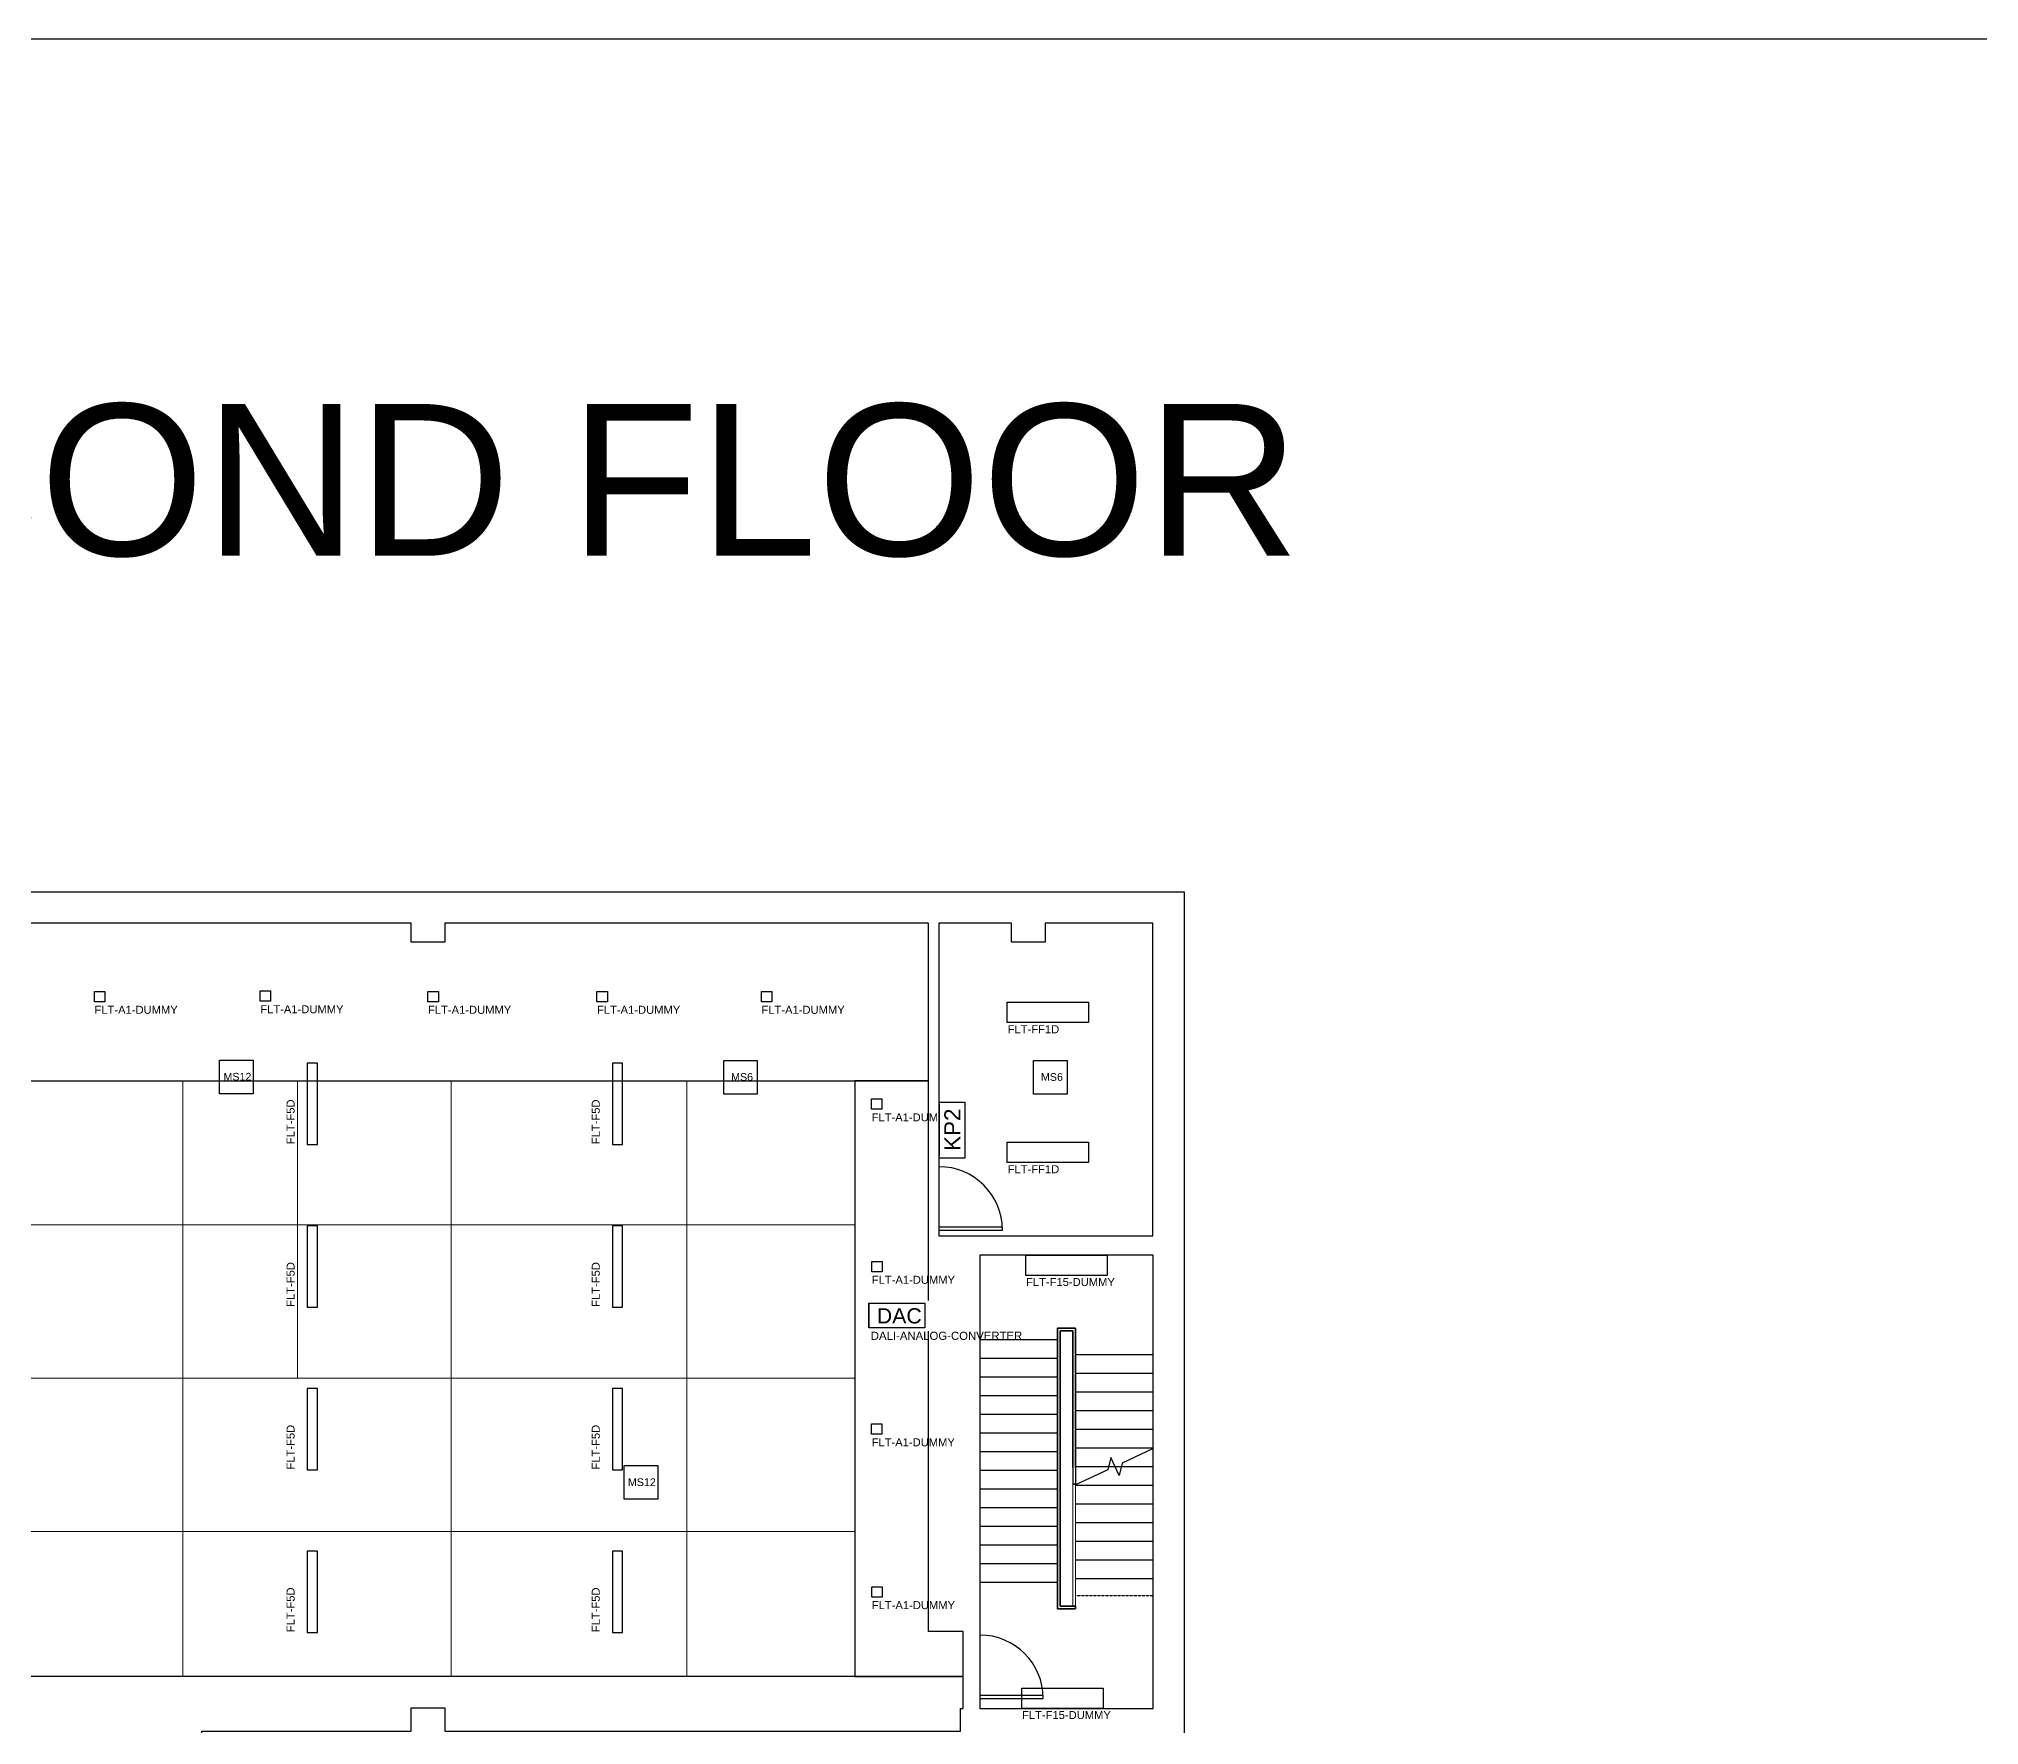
# Model space of a CAD drawing. Header units: inches. Extents: x 0 to 94319, y 0 to 73100.
# Drawn here: x 41210 to 70302, y 47804 to 73100 of the extents above; entities that cross this region are included whole.
import ezdxf
from ezdxf.enums import TextEntityAlignment as Align

# ---------------------------------------------------------------- set-up
doc = ezdxf.new("R2010")
doc.units = ezdxf.units.IN
doc.header["$MEASUREMENT"] = 0
doc.linetypes.add('XA-FP2$0$Hidden - Small', pattern=[2.4, 1.6, -0.8])
doc.layers.get('0').update_dxf_attribs({"color": 255})
doc.layers.add('FLT- Fixtures', color=90, linetype='Continuous')
doc.layers.add('FLT- Peripherals', color=170, linetype='Continuous')
doc.styles.get("Standard").update_dxf_attribs({"font": 'arial.ttf'})

# ---------------------------------------------------------------- blocks, each defined once
blk = doc.blocks.new('FLT-F5D')
at = {"layer": 'FLT- Fixtures'}
blk.add_lwpolyline([(0, 0), (0, 152), (1219, 152), (1219, 0)], close=True, dxfattribs=at)
blk.add_attdef('FLT-F5D', text='', height=120, dxfattribs=at).set_placement((6, -191), (677, -191), align=Align.ALIGNED)
blk = doc.blocks.new('FLT-A1-DUMMY')
at = {"layer": 'FLT- Fixtures'}
blk.add_lwpolyline([(0, 156), (156, 156), (156, 0), (0, 0)], close=True, dxfattribs=at)
blk.add_attdef('FLT-A1-DUMMY', text='', height=120, dxfattribs=at).set_placement((1, -181), (1249, -181), align=Align.ALIGNED)
blk = doc.blocks.new('FLT-KP2')
at = {"layer": 'FLT- Peripherals', "insert": (112, 307), "char_height": 240, "attachment_point": 1, "bg_fill": 3, "box_fill_scale": 1.3, "bg_fill_color": 256, "bg_fill_transparency": 0}
blk.add_mtext('KP2', dxfattribs=at)
at = {"layer": 'FLT- Peripherals'}
blk.add_lwpolyline([(0, 0), (0, 384), (844, 384), (844, 0)], close=True, dxfattribs=at)
blk = doc.blocks.new('FLT-DMS12')
at = {"layer": 'FLT- Peripherals'}
blk.add_lwpolyline([(0, 504), (504, 504), (504, 0), (0, 0)], close=True, dxfattribs=at)
at = {"layer": 'FLT- Peripherals', "insert": (57, 313), "char_height": 114.8, "attachment_point": 1}
blk.add_mtext('MS12', dxfattribs=at)
blk = doc.blocks.new('FLT-MS6')
at = {"layer": 'FLT- Peripherals'}
blk.add_lwpolyline([(0, 504), (504, 504), (504, 0), (0, 0)], close=True, dxfattribs=at)
at = {"layer": 'FLT- Peripherals', "insert": (111, 313), "char_height": 114.8, "attachment_point": 1}
blk.add_mtext('MS6', dxfattribs=at)
blk = doc.blocks.new('FLT-FF1D')
at = {"layer": 'FLT- Fixtures'}
blk.add_lwpolyline([(0, 305), (1219, 305), (1219, 0), (0, 0)], close=True, dxfattribs=at)
blk.add_attdef('FLT-FF1D', text='', height=120, dxfattribs=at).set_placement((9, -161), (782, -161), align=Align.ALIGNED)
blk = doc.blocks.new('FLT-DAC')
at = {"layer": 'FLT- Fixtures', "insert": (2.34, 5.75), "char_height": 4.5, "attachment_point": 1, "bg_fill": 3, "box_fill_scale": 1.5, "bg_fill_color": 256, "bg_fill_transparency": 0}
blk.add_mtext('DAC', dxfattribs=at)
at = {"layer": 'FLT- Fixtures'}
for p, q in [((0, 7.2), (16.54, 7.2)), ((0, 0), (0, 7.2)), ((16.54, 7.2), (16.54, 0)), ((16.54, 0), (0, 0))]:
    blk.add_line(p, q, dxfattribs=at)
blk.add_attdef('DALI-ANALOG-CONVERTER', (0.57, -3.59), '', height=2.4, dxfattribs=at)
blk = doc.blocks.new('FLT-F15-DUMMY')
at = {"layer": 'FLT- Fixtures'}
blk.add_lwpolyline([(0, 0), (0, 305), (1219, 305), (1219, 0)], close=True, dxfattribs=at)
blk.add_attdef('FLT-F15-DUMMY', text='', height=120, dxfattribs=at).set_placement((1, -160), (1333, -160), align=Align.ALIGNED)

msp = doc.modelspace()

# ---------------------------------------------------------------- linework, layer by layer
at = {"color": 8}
for p, q in [((56485, 53307), (55319, 53307)), ((56754, 53367), (57919, 53367)), ((56485, 53027), (55319, 53027)), ((56754, 53087), (57919, 53087)), ((56485, 52747), (55319, 52747)), ((56754, 52807), (57919, 52807)), ((56485, 52467), (55319, 52467)), ((56754, 52527), (57919, 52527)), ((56485, 52187), (55319, 52187)), ((56754, 52247), (57919, 52247)), ((56485, 51907), (55319, 51907)), ((56754, 51967), (57919, 51967)), ((56485, 51627), (55319, 51627)), ((56754, 51687), (57919, 51687)), ((56485, 51347), (55319, 51347)), ((56754, 51407), (57919, 51407)), ((56485, 51067), (55319, 51067)), ((56754, 51127), (57919, 51127)), ((56485, 50787), (55319, 50787)), ((56754, 50847), (57919, 50847)), ((56485, 50507), (55319, 50507)), ((56754, 50567), (57919, 50567)), ((56485, 50227), (55319, 50227)), ((56754, 50287), (57919, 50287)), ((56485, 49947), (55319, 49947)), ((56754, 50007), (57919, 50007))]:
    msp.add_line(p, q, dxfattribs=at)
at = {"color": 8, "linetype": 'XA-FP2$0$Hidden - Small'}
msp.add_line((56754, 49752), (57919, 49752), dxfattribs=at)
for points in [[(10544, 60307), (58384, 60307), (58384, 44691), (56544, 44691), (56544, 39204), (92104, 39204), (92104, 23922), (93604, 23922), (93604, 5467), (64104, 5467), (64104, 8410), (10544, 8410), (10544, 26307), (1544, 26307), (1544, 41592), (10544, 41592), (10544, 60307)], [(56741, 49592), (56754, 49592), (56754, 49552), (56485, 49552), (56485, 53760), (56754, 53760), (56754, 51672), (56754, 53760), (56485, 53760), (56485, 49552), (56754, 49552), (56754, 49592), (56525, 49592), (56525, 53720), (56714, 53720), (56714, 51418), (56754, 51418), (56714, 51418)], [(56727, 49592), (56525, 49592), (56525, 53720), (56714, 53720), (56714, 51672), (56714, 53720), (56525, 53720), (56525, 49592), (56754, 49592), (56754, 49552), (56485, 49552), (56485, 53760), (56754, 53760), (56754, 51418)]]:
    msp.add_lwpolyline(points)
at = {"flags": 128}
for points in [[(40852, 57472), (43370, 57472), (45090, 57472), (47390, 57472), (50924, 57472), (53442, 57472), (54550, 57472), (54550, 59834), (53044, 59834), (50044, 59834), (49294, 59834), (48544, 59834), (47297, 59834), (47297, 59549), (46792, 59549), (46792, 59834), (46294, 59834), (44794, 59834), (43294, 59834), (41794, 59834), (41044, 59834)], [(43654, 44892), (43654, 47714), (46792, 47714), (46792, 48064), (47297, 48064), (47297, 47714), (47316, 47714), (47395, 47714), (55031, 47714), (55031, 48057), (55069, 48057), (55069, 48535), (53442, 48535), (50924, 48535), (47390, 48535), (43370, 48535), (40852, 48535)]]:
    msp.add_lwpolyline(points, dxfattribs=at)
for points in [[(57911, 57557), (57911, 59834), (56297, 59834), (56297, 59549), (55792, 59549), (55792, 59834), (54706, 59834), (54706, 57472), (54706, 55145), (54757, 55145), (55041, 55145), (55050, 55145), (57911, 55145), (57911, 56057)], [(54550, 49208), (54550, 54914), (54550, 54987), (54550, 55067), (54550, 57472), (53442, 57472), (53442, 55312), (53442, 53012), (53442, 50712), (53442, 48535), (55069, 48535), (55069, 49208)], [(57919, 54857), (55319, 54857), (55319, 49262), (55319, 48535), (55319, 48057), (57919, 48057)]]:
    msp.add_lwpolyline(points, close=True, dxfattribs=at)
at = {"color": 8, "lineweight": 0, "flags": 128}
for points in [[(43370, 57472), (40852, 57472), (40852, 55312), (43370, 55312), (43370, 57472), (43370, 57472), (43370, 57472), (43370, 57472), (43370, 57472), (43370, 57472), (43370, 57472), (43370, 57472), (43370, 57472), (43370, 57472)], [(45090, 57472), (43370, 57472), (43370, 55312), (45090, 55312), (45090, 57472), (45090, 57472), (45090, 57472), (45090, 57472), (45090, 57472), (45090, 57472), (45090, 57472), (45090, 57472), (45090, 57472), (45090, 57472)], [(47390, 57472), (45090, 57472), (45090, 55312), (47390, 55312), (47390, 57472), (47390, 57472), (47390, 57472), (47390, 57472), (47390, 57472), (47390, 57472), (47390, 57472), (47390, 57472), (47390, 57472), (47390, 57472)], [(50924, 57472), (47390, 57472), (47390, 55312), (50924, 55312), (50924, 57472), (50924, 57472), (50924, 57472), (50924, 57472), (50924, 57472), (50924, 57472), (50924, 57472), (50924, 57472), (50924, 57472), (50924, 57472)], [(53442, 57472), (50924, 57472), (50924, 55312), (53442, 55312), (53442, 57472), (53442, 57472), (53442, 57472), (53442, 57472), (53442, 57472), (53442, 57472), (53442, 57472), (53442, 57472), (53442, 57472), (53442, 57472)], [(40852, 55312), (40852, 53012), (43370, 53012), (43370, 55312), (40852, 55312), (40852, 55312), (40852, 55312), (40852, 55312), (40852, 55312), (40852, 55312), (40852, 55312), (40852, 55312), (40852, 55312), (40852, 55312)], [(43370, 55312), (43370, 53012), (45090, 53012), (45090, 55312)], [(47390, 55312), (45090, 55312), (45090, 53012), (47390, 53012), (47390, 55312), (47390, 55312), (47390, 55312), (47390, 55312), (47390, 55312), (47390, 55312), (47390, 55312), (47390, 55312), (47390, 55312), (47390, 55312)], [(50924, 53012), (50924, 55312), (47390, 55312), (47390, 53012), (50924, 53012), (50924, 53012), (50924, 53012), (50924, 53012), (50924, 53012), (50924, 53012), (50924, 53012), (50924, 53012), (50924, 53012), (50924, 53012)], [(50924, 55312), (50924, 53012), (53442, 53012), (53442, 55312), (50924, 55312), (50924, 55312), (50924, 55312), (50924, 55312), (50924, 55312), (50924, 55312), (50924, 55312), (50924, 55312), (50924, 55312), (50924, 55312)], [(40852, 53012), (40852, 50712), (43370, 50712), (43370, 53012), (40852, 53012), (40852, 53012), (40852, 53012), (40852, 53012), (40852, 53012), (40852, 53012), (40852, 53012), (40852, 53012), (40852, 53012), (40852, 53012)], [(43370, 53012), (43370, 50712), (47390, 50712), (47390, 53012), (45090, 53012), (43370, 53012), (43370, 53012), (43370, 53012), (43370, 53012), (43370, 53012), (43370, 53012), (43370, 53012), (43370, 53012), (43370, 53012), (43370, 53012)], [(50924, 50712), (50924, 53012), (47390, 53012), (47390, 50712), (50924, 50712), (50924, 50712), (50924, 50712), (50924, 50712), (50924, 50712), (50924, 50712), (50924, 50712), (50924, 50712), (50924, 50712), (50924, 50712)], [(50924, 53012), (50924, 50712), (53442, 50712), (53442, 53012), (50924, 53012), (50924, 53012), (50924, 53012), (50924, 53012), (50924, 53012), (50924, 53012), (50924, 53012), (50924, 53012), (50924, 53012), (50924, 53012)], [(40852, 48535), (43370, 48535), (43370, 50712), (40852, 50712)], [(43370, 48535), (47390, 48535), (47390, 50712), (43370, 50712)], [(47390, 48535), (50924, 48535), (50924, 50712), (47390, 50712)], [(50924, 48535), (53442, 48535), (53442, 50712), (50924, 50712)]]:
    msp.add_lwpolyline(points, close=True, dxfattribs=at)
for points in [[(55656, 55232), (55656, 55277), (54706, 55277), (54706, 55232), (55656, 55232, 0.414213), (54706, 56182)], [(56269, 48207), (56269, 48252), (55319, 48252), (55319, 48207), (56269, 48207, 0.414213), (55319, 49157)]]:
    msp.add_lwpolyline(points, format="xyb")
at = {"color": 8}
msp.add_lwpolyline([(57919, 51955), (57452, 51737), (57407, 51552), (57281, 51821), (57236, 51636), (56754, 51411)], dxfattribs=at)
at = {"lineweight": 13}
msp.add_lwpolyline([(56754, 49592), (56754, 51418), (56714, 51418), (56714, 49592)], dxfattribs=at)

# ---------------------------------------------------------------- block references
at = {"layer": 'FLT- Fixtures'}
for name, p, values in [('FLT-A1-DUMMY', (42044, 58656), {'FLT-A1-DUMMY': 'FLT-A1-DUMMY'}), ('FLT-A1-DUMMY', (44529, 58664), {'FLT-A1-DUMMY': 'FLT-A1-DUMMY'}), ('FLT-A1-DUMMY', (47044, 58656), {'FLT-A1-DUMMY': 'FLT-A1-DUMMY'}), ('FLT-A1-DUMMY', (49578, 58656), {'FLT-A1-DUMMY': 'FLT-A1-DUMMY'}), ('FLT-A1-DUMMY', (52044, 58656), {'FLT-A1-DUMMY': 'FLT-A1-DUMMY'}), ('FLT-FF1D', (55727, 58344), {'FLT-FF1D': 'FLT-FF1D'}), ('FLT-A1-DUMMY', (53695, 57043), {'FLT-A1-DUMMY': 'FLT-A1-DUMMY'}), ('FLT-FF1D', (55727, 56245), {'FLT-FF1D': 'FLT-FF1D'}), ('FLT-A1-DUMMY', (53698, 54606), {'FLT-A1-DUMMY': 'FLT-A1-DUMMY'}), ('FLT-F15-DUMMY', (56010, 54552), {'FLT-F15-DUMMY': 'FLT-F15-DUMMY'}), ('FLT-A1-DUMMY', (53695, 52169), {'FLT-A1-DUMMY': 'FLT-A1-DUMMY'}), ('FLT-A1-DUMMY', (53698, 49726), {'FLT-A1-DUMMY': 'FLT-A1-DUMMY'}), ('FLT-F15-DUMMY', (55950, 48057), {'FLT-F15-DUMMY': 'FLT-F15-DUMMY'})]:
    msp.add_blockref(name, p, dxfattribs=at).add_auto_attribs(values)
ref = msp.add_blockref('FLT-F5D', (45235, 56514), dxfattribs=dict(at, xscale=-1, rotation=270))
ref.add_attrib('FLT-F5D', 'FLT-F5D', dxfattribs={"height": 120, "rotation": 90}).set_placement((45045, 56520), (45045, 57190), align=Align.ALIGNED)
ref = msp.add_blockref('FLT-F5D', (49810, 56514), dxfattribs=dict(at, xscale=-1, rotation=270))
ref.add_attrib('FLT-F5D', 'FLT-F5D', dxfattribs={"height": 120, "rotation": 90}).set_placement((49620, 56520), (49620, 57190), align=Align.ALIGNED)
ref = msp.add_blockref('FLT-F5D', (45235, 54074), dxfattribs=dict(at, xscale=-1, rotation=270))
ref.add_attrib('FLT-F5D', 'FLT-F5D', dxfattribs={"height": 120, "rotation": 90}).set_placement((45045, 54080), (45045, 54750), align=Align.ALIGNED)
ref = msp.add_blockref('FLT-F5D', (49810, 54074), dxfattribs=dict(at, xscale=-1, rotation=270))
ref.add_attrib('FLT-F5D', 'FLT-F5D', dxfattribs={"height": 120, "rotation": 90}).set_placement((49620, 54080), (49620, 54750), align=Align.ALIGNED)
ref = msp.add_blockref('FLT-F5D', (45235, 51634), dxfattribs=dict(at, xscale=-1, rotation=270))
ref.add_attrib('FLT-F5D', 'FLT-F5D', dxfattribs={"height": 120, "rotation": 90}).set_placement((45045, 51640), (45045, 52310), align=Align.ALIGNED)
ref = msp.add_blockref('FLT-F5D', (49810, 51634), dxfattribs=dict(at, xscale=-1, rotation=270))
ref.add_attrib('FLT-F5D', 'FLT-F5D', dxfattribs={"height": 120, "rotation": 90}).set_placement((49620, 51640), (49620, 52310), align=Align.ALIGNED)
ref = msp.add_blockref('FLT-F5D', (45235, 49194), dxfattribs=dict(at, xscale=-1, rotation=270))
ref.add_attrib('FLT-F5D', 'FLT-F5D', dxfattribs={"height": 120, "rotation": 90}).set_placement((45045, 49200), (45045, 49870), align=Align.ALIGNED)
ref = msp.add_blockref('FLT-F5D', (49810, 49194), dxfattribs=dict(at, xscale=-1, rotation=270))
ref.add_attrib('FLT-F5D', 'FLT-F5D', dxfattribs={"height": 120, "rotation": 90}).set_placement((49620, 49200), (49620, 49870), align=Align.ALIGNED)
at = {"layer": 'FLT- Peripherals'}
for name, p in [('FLT-DMS12', (43921, 57276)), ('FLT-MS6', (51478, 57272)), ('FLT-MS6', (56124, 57272)), ('FLT-DMS12', (49985, 51194))]:
    msp.add_blockref(name, p, dxfattribs=at)

# ---------------------------------------------------------------- texts
msp.add_text('SECOND FLOOR', height=2275).set_placement((34689, 65347))

# ---------------------------------------------------------------- next in the draw order: block references
at = {"layer": 'FLT- Fixtures', "xscale": 50.8, "yscale": 50.8, "zscale": 50.8}
msp.add_blockref('FLT-DAC', (53655, 53767), dxfattribs=at).add_auto_attribs({'DALI-ANALOG-CONVERTER': 'DALI-ANALOG-CONVERTER'})
at = {"layer": 'FLT- Peripherals', "rotation": 89.99999999999962}
msp.add_blockref('FLT-KP2', (55093, 56308), dxfattribs=at)

# ---------------------------------------------------------------- next in the draw order: linework, layer by layer
at = {"color": 8}
msp.add_line((56485, 53587), (55319, 53587), dxfattribs=at)
msp.add_lwpolyline([(0, 73100), (94319, 73100), (94319, 0), (0, 0)], close=True)

doc.saveas('drawing.dxf')
